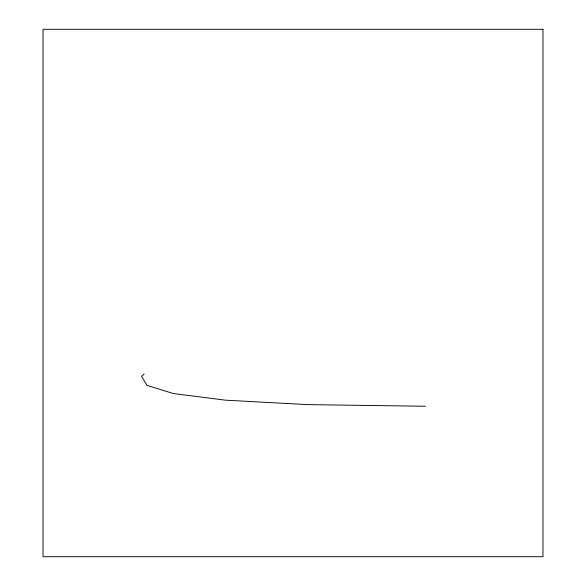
<?xml version="1.0" encoding="UTF-8"?>
<svg xmlns="http://www.w3.org/2000/svg" width="586" height="586" viewBox="0 0 586 586"><rect width="100%" height="100%" fill="white"/><g stroke="black" fill="none" stroke-linecap="round" stroke-linejoin="round"><path stroke-width="0.88" d="M144.163 374.044L141.541 376.358L147.02 385.383L173.324 393.536L225.288 400.165L307.753 404.626L425.546 406.252M542.98 29.3L43.02 29.3L43.02 556.7L542.98 556.7L542.98 29.3"/></g></svg>
